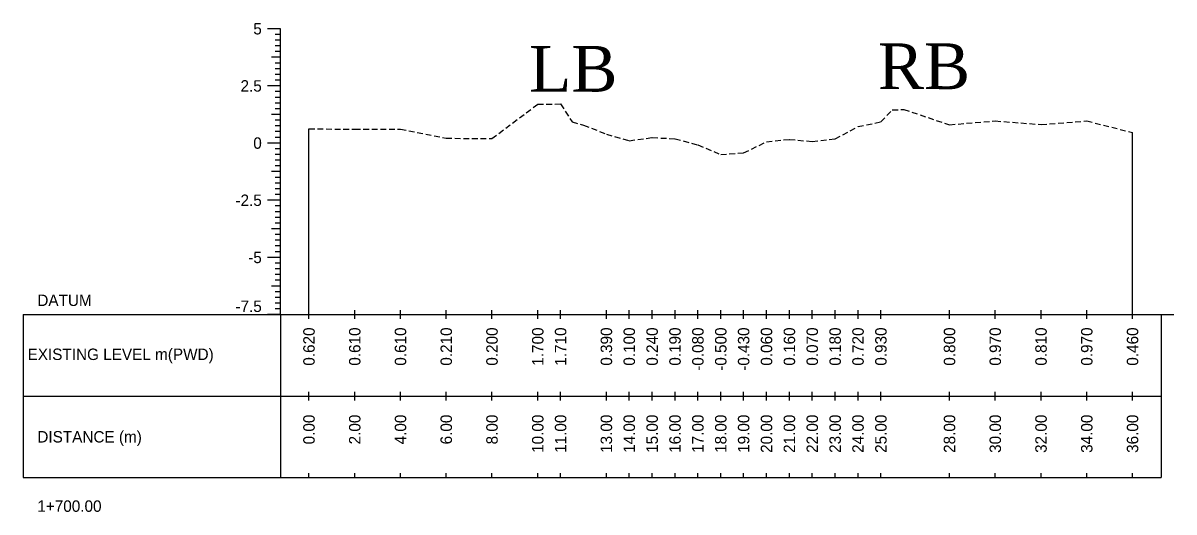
# Model space of a CAD drawing. Header units: inches. Extents: x 2552 to 3818, y -1499 to -1059.
# Drawn here: x 3511.4 to 3561.7, y -1364.3 to -1342.9 of the extents above; entities that cross this region are included whole.
import ezdxf
from ezdxf.enums import TextEntityAlignment as Align

# ---------------------------------------------------------------- set-up
doc = ezdxf.new("R2010")
doc.units = ezdxf.units.IN
doc.header["$MEASUREMENT"] = 0
doc.linetypes.add('HIDDEN', pattern=[0.375, 0.25, -0.125])
doc.layers.add('CS_Drawing', color=7, linetype='Continuous')
doc.layers.add('GL', color=3, linetype='HIDDEN')
doc.styles.add('romans', font='romans.shx')

msp = doc.modelspace()

# ---------------------------------------------------------------- linework, layer by layer
at = {"layer": 'CS_Drawing'}
for p, q in [((3522.626, -1343.175), (3522.063, -1343.175)), ((3522.626, -1343.175), (3522.232, -1343.175)), ((3522.626, -1343.175), (3522.401, -1343.175)), ((3522.626, -1355.675), (3522.626, -1343.175)), ((3522.626, -1343.425), (3522.401, -1343.425)), ((3522.626, -1343.675), (3522.401, -1343.675)), ((3522.626, -1343.925), (3522.401, -1343.925)), ((3522.626, -1344.175), (3522.401, -1344.175)), ((3522.626, -1344.425), (3522.232, -1344.425)), ((3522.626, -1344.425), (3522.401, -1344.425)), ((3522.626, -1344.675), (3522.401, -1344.675)), ((3522.626, -1344.925), (3522.401, -1344.925)), ((3522.626, -1345.175), (3522.401, -1345.175)), ((3522.626, -1345.675), (3522.063, -1345.675)), ((3522.626, -1345.675), (3522.232, -1345.675)), ((3522.626, -1345.425), (3522.401, -1345.425)), ((3522.626, -1345.675), (3522.401, -1345.675)), ((3522.626, -1345.925), (3522.401, -1345.925)), ((3522.626, -1346.175), (3522.401, -1346.175)), ((3522.626, -1346.425), (3522.401, -1346.425)), ((3522.626, -1346.675), (3522.401, -1346.675)), ((3522.626, -1346.925), (3522.232, -1346.925)), ((3522.626, -1346.925), (3522.401, -1346.925)), ((3522.626, -1347.175), (3522.401, -1347.175)), ((3522.626, -1347.425), (3522.401, -1347.425)), ((3522.626, -1347.675), (3522.401, -1347.675)), ((3523.876, -1355.675), (3523.876, -1347.555)), ((3559.876, -1355.675), (3559.876, -1347.715)), ((3522.626, -1348.175), (3522.063, -1348.175)), ((3522.626, -1348.175), (3522.232, -1348.175)), ((3522.626, -1347.925), (3522.401, -1347.925)), ((3522.626, -1348.175), (3522.401, -1348.175)), ((3522.626, -1348.425), (3522.401, -1348.425)), ((3522.626, -1348.675), (3522.401, -1348.675)), ((3522.626, -1348.925), (3522.401, -1348.925)), ((3522.626, -1349.175), (3522.401, -1349.175)), ((3522.626, -1349.425), (3522.232, -1349.425)), ((3522.626, -1349.425), (3522.401, -1349.425)), ((3522.626, -1349.675), (3522.401, -1349.675)), ((3522.626, -1349.925), (3522.401, -1349.925)), ((3522.626, -1350.175), (3522.401, -1350.175)), ((3522.626, -1350.675), (3522.063, -1350.675)), ((3522.626, -1350.675), (3522.232, -1350.675)), ((3522.626, -1350.425), (3522.401, -1350.425)), ((3522.626, -1350.675), (3522.401, -1350.675)), ((3522.626, -1350.925), (3522.401, -1350.925)), ((3522.626, -1351.175), (3522.401, -1351.175)), ((3522.626, -1351.425), (3522.401, -1351.425)), ((3522.626, -1351.675), (3522.401, -1351.675)), ((3522.626, -1351.925), (3522.232, -1351.925)), ((3522.626, -1351.925), (3522.401, -1351.925)), ((3522.626, -1352.175), (3522.401, -1352.175)), ((3522.626, -1352.425), (3522.401, -1352.425)), ((3522.626, -1352.675), (3522.401, -1352.675)), ((3522.626, -1353.175), (3522.063, -1353.175)), ((3522.626, -1353.175), (3522.232, -1353.175)), ((3522.626, -1352.925), (3522.401, -1352.925)), ((3522.626, -1353.175), (3522.401, -1353.175)), ((3522.626, -1353.425), (3522.401, -1353.425)), ((3522.626, -1353.675), (3522.401, -1353.675)), ((3522.626, -1353.925), (3522.401, -1353.925)), ((3522.626, -1354.175), (3522.401, -1354.175)), ((3522.626, -1354.425), (3522.232, -1354.425)), ((3522.626, -1354.425), (3522.401, -1354.425)), ((3522.626, -1354.675), (3522.401, -1354.675)), ((3522.626, -1354.925), (3522.401, -1354.925)), ((3522.626, -1355.175), (3522.401, -1355.175)), ((3511.376, -1355.675), (3522.626, -1355.675)), ((3511.376, -1355.675), (3511.376, -1362.8)), ((3522.626, -1355.675), (3522.063, -1355.675)), ((3522.626, -1355.675), (3522.232, -1355.675)), ((3522.626, -1355.425), (3522.401, -1355.425)), ((3522.626, -1355.675), (3522.401, -1355.675)), ((3522.626, -1355.675), (3561.126, -1355.675)), ((3522.626, -1355.675), (3522.626, -1362.8)), ((3523.876, -1355.862), (3523.876, -1355.487)), ((3525.876, -1355.862), (3525.876, -1355.487)), ((3527.876, -1355.862), (3527.876, -1355.487)), ((3529.876, -1355.862), (3529.876, -1355.487)), ((3531.876, -1355.862), (3531.876, -1355.487)), ((3533.876, -1355.862), (3533.876, -1355.487)), ((3534.876, -1355.862), (3534.876, -1355.487)), ((3536.876, -1355.862), (3536.876, -1355.487)), ((3537.876, -1355.862), (3537.876, -1355.487)), ((3538.876, -1355.862), (3538.876, -1355.487)), ((3539.876, -1355.862), (3539.876, -1355.487)), ((3540.876, -1355.862), (3540.876, -1355.487)), ((3541.876, -1355.862), (3541.876, -1355.487)), ((3542.876, -1355.862), (3542.876, -1355.487)), ((3543.876, -1355.862), (3543.876, -1355.487)), ((3544.876, -1355.862), (3544.876, -1355.487)), ((3545.876, -1355.862), (3545.876, -1355.487)), ((3546.876, -1355.862), (3546.876, -1355.487)), ((3547.876, -1355.862), (3547.876, -1355.487)), ((3548.876, -1355.862), (3548.876, -1355.487)), ((3551.876, -1355.862), (3551.876, -1355.487)), ((3553.876, -1355.862), (3553.876, -1355.487)), ((3555.876, -1355.862), (3555.876, -1355.487)), ((3557.876, -1355.862), (3557.876, -1355.487)), ((3559.876, -1355.862), (3559.876, -1355.487)), ((3561.126, -1355.675), (3561.688, -1355.675)), ((3561.126, -1355.675), (3561.519, -1355.675)), ((3561.126, -1355.675), (3561.351, -1355.675)), ((3561.126, -1355.675), (3561.126, -1362.8)), ((3511.376, -1359.237), (3522.626, -1359.237)), ((3522.626, -1359.237), (3561.126, -1359.237)), ((3522.626, -1359.237), (3561.126, -1359.237)), ((3523.876, -1359.425), (3523.876, -1359.05)), ((3525.876, -1359.425), (3525.876, -1359.05)), ((3527.876, -1359.425), (3527.876, -1359.05)), ((3529.876, -1359.425), (3529.876, -1359.05)), ((3531.876, -1359.425), (3531.876, -1359.05)), ((3533.876, -1359.425), (3533.876, -1359.05)), ((3534.876, -1359.425), (3534.876, -1359.05)), ((3536.876, -1359.425), (3536.876, -1359.05)), ((3537.876, -1359.425), (3537.876, -1359.05)), ((3538.876, -1359.425), (3538.876, -1359.05)), ((3539.876, -1359.425), (3539.876, -1359.05)), ((3540.876, -1359.425), (3540.876, -1359.05)), ((3541.876, -1359.425), (3541.876, -1359.05)), ((3542.876, -1359.425), (3542.876, -1359.05)), ((3543.876, -1359.425), (3543.876, -1359.05)), ((3544.876, -1359.425), (3544.876, -1359.05)), ((3545.876, -1359.425), (3545.876, -1359.05)), ((3546.876, -1359.425), (3546.876, -1359.05)), ((3547.876, -1359.425), (3547.876, -1359.05)), ((3548.876, -1359.425), (3548.876, -1359.05)), ((3551.876, -1359.425), (3551.876, -1359.05)), ((3553.876, -1359.425), (3553.876, -1359.05)), ((3555.876, -1359.425), (3555.876, -1359.05)), ((3557.876, -1359.425), (3557.876, -1359.05)), ((3559.876, -1359.425), (3559.876, -1359.05)), ((3511.376, -1362.8), (3522.626, -1362.8)), ((3522.626, -1362.8), (3561.126, -1362.8)), ((3523.876, -1362.8), (3523.876, -1362.612)), ((3525.876, -1362.8), (3525.876, -1362.612)), ((3527.876, -1362.8), (3527.876, -1362.612)), ((3529.876, -1362.8), (3529.876, -1362.612)), ((3531.876, -1362.8), (3531.876, -1362.612)), ((3533.876, -1362.8), (3533.876, -1362.612)), ((3534.876, -1362.8), (3534.876, -1362.612)), ((3536.876, -1362.8), (3536.876, -1362.612)), ((3537.876, -1362.8), (3537.876, -1362.612)), ((3538.876, -1362.8), (3538.876, -1362.612)), ((3539.876, -1362.8), (3539.876, -1362.612)), ((3540.876, -1362.8), (3540.876, -1362.612)), ((3541.876, -1362.8), (3541.876, -1362.612)), ((3542.876, -1362.8), (3542.876, -1362.612)), ((3543.876, -1362.8), (3543.876, -1362.612)), ((3544.876, -1362.8), (3544.876, -1362.612)), ((3545.876, -1362.8), (3545.876, -1362.612)), ((3546.876, -1362.8), (3546.876, -1362.612)), ((3547.876, -1362.8), (3547.876, -1362.612)), ((3548.876, -1362.8), (3548.876, -1362.612)), ((3551.876, -1362.8), (3551.876, -1362.612)), ((3553.876, -1362.8), (3553.876, -1362.612)), ((3555.876, -1362.8), (3555.876, -1362.612)), ((3557.876, -1362.8), (3557.876, -1362.612)), ((3559.876, -1362.8), (3559.876, -1362.612))]:
    msp.add_line(p, q, dxfattribs=at)
at = {"layer": 'GL'}
msp.add_lwpolyline([(3523.876, -1347.555), (3525.876, -1347.565), (3527.876, -1347.565), (3529.876, -1347.965), (3531.876, -1347.975), (3533.876, -1346.475), (3534.876, -1346.465), (3535.376, -1347.245), (3535.876, -1347.385), (3536.876, -1347.785), (3537.876, -1348.075), (3538.876, -1347.935), (3539.876, -1347.985), (3540.876, -1348.255), (3541.876, -1348.675), (3542.876, -1348.605), (3543.876, -1348.115), (3544.876, -1348.015), (3545.876, -1348.105), (3546.876, -1347.995), (3547.876, -1347.455), (3548.876, -1347.245), (3549.376, -1346.725), (3549.876, -1346.705), (3551.876, -1347.375), (3553.876, -1347.205), (3555.876, -1347.365), (3557.876, -1347.205), (3559.876, -1347.715)], dxfattribs=at)

# ---------------------------------------------------------------- texts
at = {"char_height": 2, "width": 204.37328, "attachment_point": 1, "style": 'romans'}
for s, insert in [('{\\fTimes New Roman|b0|i0|c0|p18;RB}', (3548.745, -1343.815)), ('{\\fTimes New Roman|b0|i0|c0|p18;LB}', (3533.5, -1343.928))]:
    msp.add_mtext(s, dxfattribs=dict(at, insert=insert))
at = {"layer": 'CS_Drawing'}
for s, p in [('5', (3521.813, -1343.175)), ('2.5', (3521.813, -1345.675)), ('0', (3521.813, -1348.175)), ('-2.5', (3521.813, -1350.675)), ('-5', (3521.813, -1353.175))]:
    msp.add_text(s, height=0.5, dxfattribs=at).set_placement(p, align=Align.MIDDLE_RIGHT)
for s, p in [('DATUM', (3512.001, -1355.05)), ('EXISTING LEVEL m(PWD)', (3511.575, -1357.411)), ('DISTANCE (m)', (3512.001, -1361.019)), ('1+700.00', (3512.001, -1364.05))]:
    msp.add_text(s, height=0.5, dxfattribs=at).set_placement(p, align=Align.MIDDLE_LEFT)
msp.add_text('-7.5', height=0.5, dxfattribs=at).set_placement((3521.813, -1355.562), align=Align.RIGHT)
for s, p in [('0.620', (3523.876, -1356.237)), ('0.610', (3525.876, -1356.237)), ('0.610', (3527.876, -1356.237)), ('0.210', (3529.876, -1356.237)), ('0.200', (3531.876, -1356.237)), ('1.700', (3533.876, -1356.237)), ('1.710', (3534.876, -1356.237)), ('0.390', (3536.876, -1356.237)), ('0.100', (3537.876, -1356.237)), ('0.240', (3538.876, -1356.237)), ('0.190', (3539.876, -1356.237)), ('-0.080', (3540.876, -1356.237)), ('-0.500', (3541.876, -1356.237)), ('-0.430', (3542.876, -1356.237)), ('0.060', (3543.876, -1356.237)), ('0.160', (3544.876, -1356.237)), ('0.070', (3545.876, -1356.237)), ('0.180', (3546.876, -1356.237)), ('0.720', (3547.876, -1356.237)), ('0.930', (3548.876, -1356.237)), ('0.800', (3551.876, -1356.237)), ('0.970', (3553.876, -1356.237)), ('0.810', (3555.876, -1356.237)), ('0.970', (3557.876, -1356.237)), ('0.460', (3559.876, -1356.237)), ('0.00', (3523.876, -1360.05)), ('2.00', (3525.876, -1360.05)), ('4.00', (3527.876, -1360.05)), ('6.00', (3529.876, -1360.05)), ('8.00', (3531.876, -1360.05)), ('10.00', (3533.876, -1360.05)), ('11.00', (3534.876, -1360.05)), ('13.00', (3536.876, -1360.05)), ('14.00', (3537.876, -1360.05)), ('15.00', (3538.876, -1360.05)), ('16.00', (3539.876, -1360.05)), ('17.00', (3540.876, -1360.05)), ('18.00', (3541.876, -1360.05)), ('19.00', (3542.876, -1360.05)), ('20.00', (3543.876, -1360.05)), ('21.00', (3544.876, -1360.05)), ('22.00', (3545.876, -1360.05)), ('23.00', (3546.876, -1360.05)), ('24.00', (3547.876, -1360.05)), ('25.00', (3548.876, -1360.05)), ('28.00', (3551.876, -1360.05)), ('30.00', (3553.876, -1360.05)), ('32.00', (3555.876, -1360.05)), ('34.00', (3557.876, -1360.05)), ('36.00', (3559.876, -1360.05))]:
    msp.add_text(s, height=0.5, rotation=90, dxfattribs=at).set_placement(p, align=Align.MIDDLE_RIGHT)

doc.saveas('drawing.dxf')
